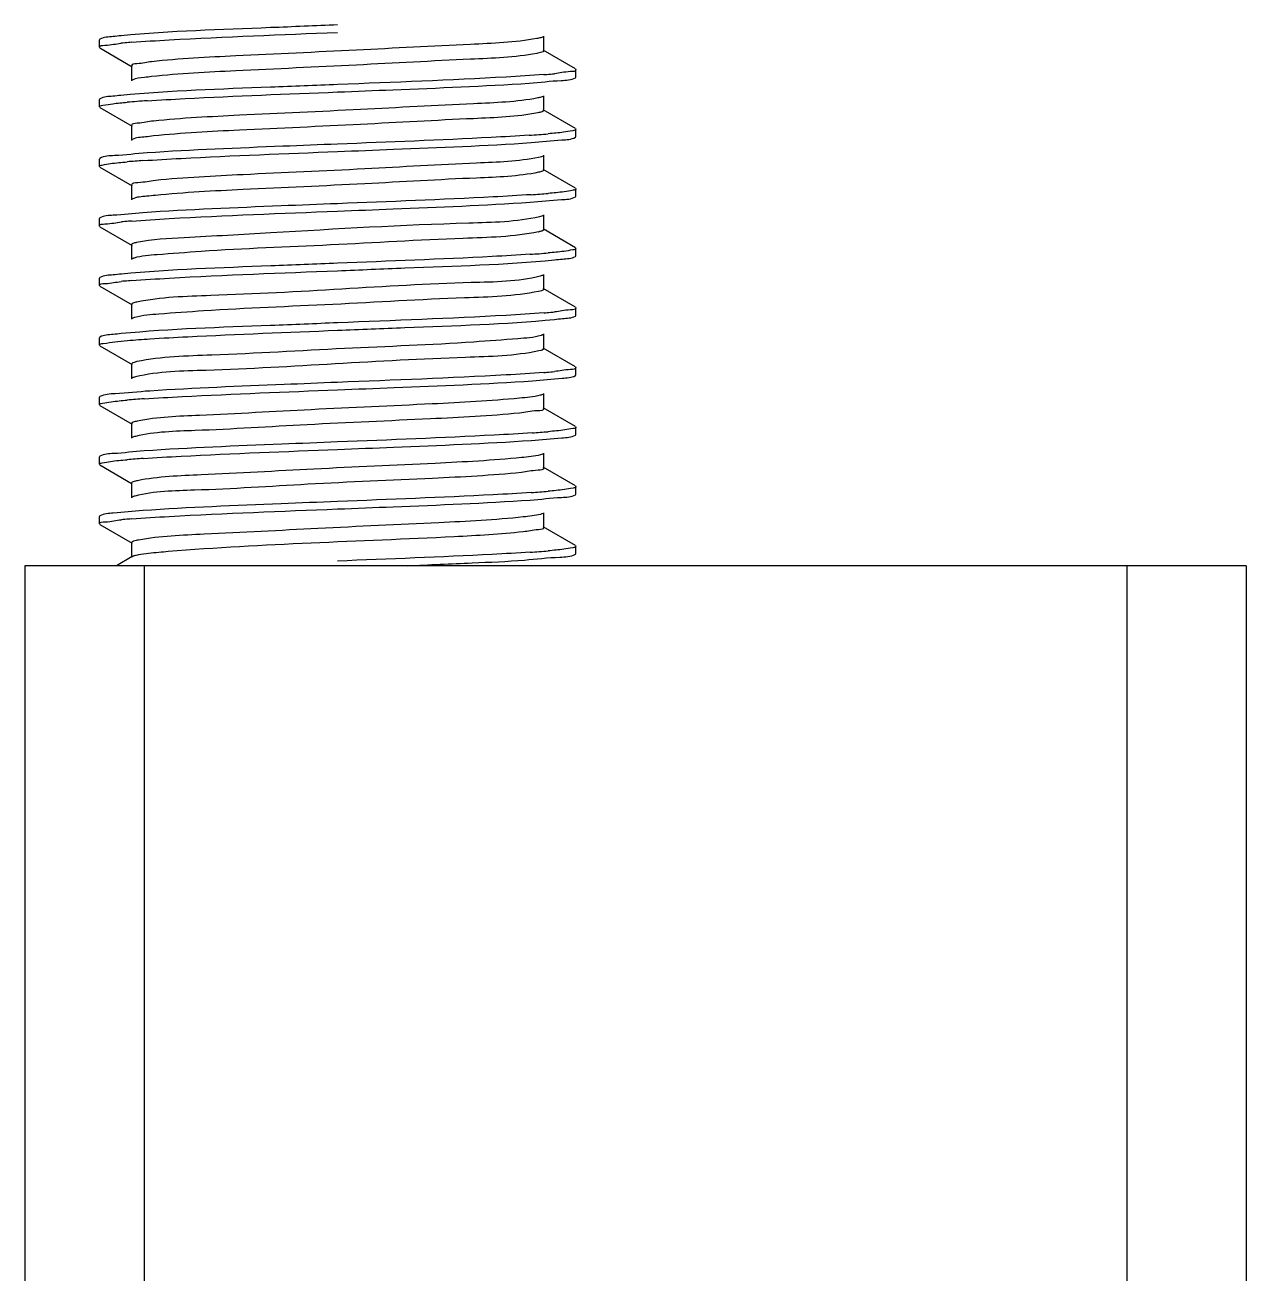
# Model space of a CAD drawing. Extents: x 1031190 to 1725648, y 733081 to 1571294.
# Drawn here: x 1147562.8 to 1148051, y 1253107 to 1253605.9 of the extents above; entities that cross this region are included whole.
import ezdxf

# ---------------------------------------------------------------- set-up
doc = ezdxf.new("R2010")
doc.units = 0
doc.header["$LTSCALE"] = 1000
doc.header["$MEASUREMENT"] = 0

msp = doc.modelspace()

# ---------------------------------------------------------------- linework, layer by layer
at = {"linetype": 'Continuous'}
for p, q in [((1147592.8, 1253600.18), (1147592.57, 1253599.92)), ((1147592.57, 1253596.94), (1147592.57, 1253599.92)), ((1147770.19, 1253595.45), (1147770.19, 1253601.41)), ((1147592.8, 1253596.68), (1147592.57, 1253596.94)), ((1147592.8, 1253596.68), (1147605.72, 1253589.2)), ((1147782.85, 1253588.27), (1147769.93, 1253595.76)), ((1147605.46, 1253589.5), (1147605.46, 1253583.55)), ((1147782.85, 1253588.27), (1147783.07, 1253588.01)), ((1147782.85, 1253584.77), (1147783.07, 1253585.04)), ((1147783.07, 1253585.04), (1147783.07, 1253588.01)), ((1147592.8, 1253576.37), (1147592.57, 1253576.11)), ((1147592.57, 1253573.13), (1147592.57, 1253576.11)), ((1147592.8, 1253572.87), (1147592.57, 1253573.13)), ((1147770.19, 1253571.64), (1147770.19, 1253577.59)), ((1147592.8, 1253572.87), (1147605.72, 1253565.39)), ((1147782.85, 1253564.46), (1147769.93, 1253571.94)), ((1147605.46, 1253565.69), (1147605.46, 1253559.73)), ((1147782.85, 1253564.46), (1147783.07, 1253564.2)), ((1147783.07, 1253561.22), (1147783.07, 1253564.2)), ((1147782.85, 1253560.96), (1147783.07, 1253561.22)), ((1147770.19, 1253547.83), (1147770.19, 1253553.78)), ((1147592.8, 1253552.55), (1147592.57, 1253552.29)), ((1147592.57, 1253549.32), (1147592.57, 1253552.29)), ((1147592.8, 1253549.06), (1147592.57, 1253549.32)), ((1147592.8, 1253549.06), (1147605.72, 1253541.57)), ((1147782.85, 1253540.65), (1147769.93, 1253548.13)), ((1147605.46, 1253541.88), (1147605.46, 1253535.92)), ((1147782.85, 1253540.65), (1147783.07, 1253540.39)), ((1147783.07, 1253537.41), (1147783.07, 1253540.39)), ((1147782.85, 1253537.15), (1147783.07, 1253537.41)), ((1147592.8, 1253528.74), (1147592.57, 1253528.48)), ((1147592.57, 1253525.5), (1147592.57, 1253528.48)), ((1147770.19, 1253524.02), (1147770.19, 1253529.97)), ((1147592.8, 1253525.24), (1147592.57, 1253525.5)), ((1147592.8, 1253525.24), (1147605.72, 1253517.76)), ((1147782.85, 1253516.83), (1147769.93, 1253524.32)), ((1147605.46, 1253518.06), (1147605.46, 1253512.11)), ((1147782.85, 1253516.83), (1147783.07, 1253516.57)), ((1147782.85, 1253513.34), (1147783.07, 1253513.6)), ((1147783.07, 1253513.6), (1147783.07, 1253516.57)), ((1147592.8, 1253504.93), (1147592.57, 1253504.67)), ((1147592.57, 1253501.69), (1147592.57, 1253504.67)), ((1147770.19, 1253500.2), (1147770.19, 1253506.16)), ((1147592.8, 1253501.43), (1147592.57, 1253501.69)), ((1147592.8, 1253501.43), (1147605.72, 1253493.95)), ((1147768.84, 1253499.52), (1147768.14, 1253499.36)), ((1147782.85, 1253493.02), (1147769.93, 1253500.5)), ((1147605.46, 1253494.25), (1147605.46, 1253488.3)), ((1147782.85, 1253493.02), (1147783.07, 1253492.76)), ((1147782.85, 1253489.52), (1147783.07, 1253489.78)), ((1147783.07, 1253489.78), (1147783.07, 1253492.76)), ((1147592.8, 1253481.12), (1147592.57, 1253480.85)), ((1147592.57, 1253477.88), (1147592.57, 1253480.85)), ((1147770.19, 1253476.39), (1147770.19, 1253482.34)), ((1147592.8, 1253477.62), (1147592.57, 1253477.88)), ((1147592.8, 1253477.62), (1147605.72, 1253470.14)), ((1147769.12, 1253475.78), (1147768.18, 1253475.55)), ((1147782.85, 1253469.21), (1147769.93, 1253476.69)), ((1147605.46, 1253470.44), (1147605.46, 1253464.48)), ((1147782.85, 1253469.21), (1147783.07, 1253468.95)), ((1147783.07, 1253465.97), (1147783.07, 1253468.95)), ((1147782.85, 1253465.71), (1147783.07, 1253465.97)), ((1147770.19, 1253452.58), (1147770.19, 1253458.53)), ((1147592.8, 1253457.3), (1147592.57, 1253457.04)), ((1147592.57, 1253454.07), (1147592.57, 1253457.04)), ((1147592.8, 1253453.8), (1147592.57, 1253454.07)), ((1147592.8, 1253453.8), (1147605.72, 1253446.32)), ((1147782.85, 1253445.4), (1147769.93, 1253452.88)), ((1147605.46, 1253446.62), (1147605.46, 1253440.67)), ((1147782.85, 1253445.4), (1147783.07, 1253445.14)), ((1147783.07, 1253442.16), (1147783.07, 1253445.14)), ((1147782.85, 1253441.9), (1147783.07, 1253442.16)), ((1147592.8, 1253433.49), (1147592.57, 1253433.23)), ((1147770.19, 1253428.76), (1147770.19, 1253434.72)), ((1147592.57, 1253430.25), (1147592.57, 1253433.23)), ((1147592.8, 1253429.99), (1147592.57, 1253430.25)), ((1147592.8, 1253429.99), (1147605.72, 1253422.51)), ((1147782.85, 1253421.58), (1147769.93, 1253429.07)), ((1147605.46, 1253422.81), (1147605.46, 1253416.86)), ((1147782.85, 1253421.58), (1147783.07, 1253421.32)), ((1147783.07, 1253418.35), (1147783.07, 1253421.32)), ((1147782.85, 1253418.09), (1147783.07, 1253418.35)), ((1147592.8, 1253409.68), (1147592.57, 1253409.42)), ((1147592.57, 1253406.44), (1147592.57, 1253409.42)), ((1147770.19, 1253404.95), (1147770.19, 1253410.9)), ((1147592.8, 1253406.18), (1147592.57, 1253406.44)), ((1147592.8, 1253406.18), (1147605.72, 1253398.7)), ((1147782.85, 1253397.77), (1147769.93, 1253405.25)), ((1147605.46, 1253399), (1147605.46, 1253393.05)), ((1147782.85, 1253397.77), (1147783.07, 1253397.51)), ((1147782.85, 1253394.27), (1147783.07, 1253394.53)), ((1147783.07, 1253394.53), (1147783.07, 1253397.51)), ((1147562.81, 1253389.71), (1147562.81, 1249424.57)), ((1148050.97, 1253389.71), (1147562.81, 1253389.71)), ((1147605.72, 1253393.35), (1147599.45, 1253389.71)), ((1147610.43, 1253389.71), (1147610.43, 1249424.57)), ((1148003.34, 1253389.71), (1148003.34, 1249424.57)), ((1148050.97, 1253389.71), (1148050.97, 1249424.57))]:
    msp.add_line(p, q, dxfattribs=at)
for centre, radius, start, end in [((1147624.05, 1253358.52), 241.14, 94.7336, 95.4371), ((1147631.08, 1253275.2), 324.75, 94.5445, 94.756), ((1147744.58, 1253909.59), 324.59, 274.545, 274.7572), ((1147751.67, 1253825.62), 240.31, 274.7341, 275.4473), ((1147639.62, 1253145.23), 431.24, 93.7188, 94.7811), ((1147736.73, 1253983.06), 422.18, 273.7595, 274.7958), ((1147637.15, 1253152.93), 399.64, 93.8973, 94.8073), ((1147737.81, 1253945.51), 408.4, 273.8441, 274.8019), ((1147624.39, 1253283.2), 245.03, 94.7308, 95.3895), ((1147631.15, 1253202.9), 325.61, 94.5418, 94.7504), ((1147764.35, 1253541.46), 18.68, 281.5137, 282.9167), ((1147737.2, 1253929.38), 416.1, 273.7999, 274.7958), ((1147624.13, 1253262.36), 242.05, 94.7331, 95.4256), ((1147631.09, 1253179.81), 324.89, 94.5442, 94.7549), ((1147744.61, 1253814.08), 324.32, 274.5454, 274.7592), ((1147751.82, 1253728.67), 238.61, 274.7348, 275.469), ((1147744.58, 1253790.53), 324.59, 274.545, 274.7572), ((1147751.67, 1253706.54), 240.3, 274.7341, 275.4474), ((1147637.82, 1253049.2), 408.14, 93.8457, 94.802), ((1147738.48, 1253841.77), 399.88, 273.8957, 274.8072), ((1147637.17, 1253033.59), 399.92, 93.8956, 94.8071), ((1147737.83, 1253826.18), 408.14, 273.8456, 274.8021), ((1147624.4, 1253164.04), 245.13, 94.7307, 95.3884), ((1147631.15, 1253083.82), 325.63, 94.5417, 94.7503), ((1147737.22, 1253810.07), 415.86, 273.8012, 274.796)]:
    msp.add_arc(centre, radius, start, end, dxfattribs=at)
for points, knots in [([(1147687.82, 1253605.87), (1147678.89, 1253605.52), (1147650.03, 1253604.28), (1147621.11, 1253603.44), (1147601.24, 1253601.55)], [0, 0, 0, 0, 0.309388, 1, 1, 1, 1]), ([(1147592.57, 1253596.94), (1147592.57, 1253597.72), (1147597.03, 1253597.7), (1147599.05, 1253598.36), (1147601.2, 1253598.57)], [0, 0, 0, 0, 0.263852, 1, 1, 1, 1]), ([(1147601.24, 1253601.55), (1147600.17, 1253601.45), (1147597.38, 1253601.05), (1147594.33, 1253601.07), (1147592.8, 1253600.18)], [0, 0, 0, 0, 0.378905, 1, 1, 1, 1]), ([(1147605.35, 1253598.93), (1147610.39, 1253599.33), (1147637.86, 1253601), (1147665.37, 1253602), (1147687.82, 1253602.9)], [0, 0, 0, 0, 0.183712, 1, 1, 1, 1]), ([(1147767.38, 1253600.42), (1147758.66, 1253598.86), (1147734.51, 1253597.91), (1147694.45, 1253595.67), (1147651.94, 1253593.77), (1147624.63, 1253592.38), (1147613.46, 1253591.18)], [0, 0, 0, 0, 0.172398, 0.468214, 0.781513, 1, 1, 1, 1]), ([(1147769.92, 1253601.11), (1147769.64, 1253600.94), (1147768.78, 1253600.69), (1147767.92, 1253600.51), (1147767.38, 1253600.42)], [0, 0, 0, 0, 0.3774, 1, 1, 1, 1]), ([(1147767.38, 1253594.46), (1147758.66, 1253592.91), (1147734.51, 1253591.96), (1147694.45, 1253589.71), (1147651.94, 1253587.81), (1147624.63, 1253586.43), (1147613.46, 1253585.23)], [0, 0, 0, 0, 0.172398, 0.468214, 0.781513, 1, 1, 1, 1]), ([(1147770.18, 1253595.45), (1147770.18, 1253595.17), (1147768.88, 1253594.77), (1147768.09, 1253594.59), (1147767.38, 1253594.46)], [0, 0, 0, 0, 0.285727, 1, 1, 1, 1]), ([(1147613.46, 1253591.18), (1147611.46, 1253590.97), (1147609.56, 1253590.38), (1147605.46, 1253590.23), (1147605.46, 1253589.5)], [0, 0, 0, 0, 0.73331, 1, 1, 1, 1]), ([(1147613.46, 1253585.23), (1147612.49, 1253585.13), (1147609.92, 1253584.75), (1147607.14, 1253584.67), (1147605.72, 1253583.85)], [0, 0, 0, 0, 0.372879, 1, 1, 1, 1]), ([(1147770.31, 1253586.03), (1147765.26, 1253585.63), (1147737.79, 1253583.96), (1147710.28, 1253582.95), (1147687.82, 1253582.06)], [0, 0, 0, 0, 0.183696, 1, 1, 1, 1]), ([(1147764.41, 1253582.62), (1147768.68, 1253582.91), (1147774.66, 1253583.74), (1147781.19, 1253583.82), (1147782.85, 1253584.77)], [0, 0, 0, 0, 0.691032, 1, 1, 1, 1]), ([(1147783.07, 1253588.01), (1147783.07, 1253587.24), (1147778.64, 1253587.26), (1147776.63, 1253586.6), (1147774.48, 1253586.39)], [0, 0, 0, 0, 0.263842, 1, 1, 1, 1]), ([(1147687.82, 1253582.06), (1147678.88, 1253581.7), (1147650, 1253580.47), (1147621.07, 1253579.63), (1147601.2, 1253577.73)], [0, 0, 0, 0, 0.309518, 1, 1, 1, 1]), ([(1147611.65, 1253575.57), (1147616.7, 1253575.9), (1147642.08, 1253577.31), (1147667.49, 1253578.27), (1147687.82, 1253579.08)], [0, 0, 0, 0, 0.199269, 1, 1, 1, 1]), ([(1147687.82, 1253579.08), (1147695.17, 1253579.37), (1147720.7, 1253580.41), (1147746.24, 1253581.41), (1147764.41, 1253582.62)], [0, 0, 0, 0, 0.287582, 1, 1, 1, 1]), ([(1147592.57, 1253573.13), (1147592.57, 1253573.62), (1147595.25, 1253573.87), (1147596.55, 1253574.24), (1147597.89, 1253574.4)], [0, 0, 0, 0, 0.269511, 1, 1, 1, 1]), ([(1147601.2, 1253577.73), (1147600.13, 1253577.63), (1147597.36, 1253577.24), (1147594.32, 1253577.25), (1147592.8, 1253576.37)], [0, 0, 0, 0, 0.378807, 1, 1, 1, 1]), ([(1147767.79, 1253576.68), (1147759.37, 1253575.06), (1147735.6, 1253574.21), (1147695.91, 1253571.9), (1147653.22, 1253570.03), (1147625.6, 1253568.62), (1147614.18, 1253567.45)], [0, 0, 0, 0, 0.167291, 0.461164, 0.776399, 1, 1, 1, 1]), ([(1147769.92, 1253577.29), (1147769.68, 1253577.15), (1147768.96, 1253576.92), (1147768.24, 1253576.76), (1147767.79, 1253576.68)], [0, 0, 0, 0, 0.384879, 1, 1, 1, 1]), ([(1147767.79, 1253570.73), (1147759.37, 1253569.1), (1147735.6, 1253568.25), (1147695.91, 1253565.94), (1147653.22, 1253564.08), (1147625.6, 1253562.67), (1147614.18, 1253561.49)], [0, 0, 0, 0, 0.167291, 0.461164, 0.776399, 1, 1, 1, 1]), ([(1147770.18, 1253571.64), (1147770.18, 1253571.39), (1147769.09, 1253571), (1147768.4, 1253570.84), (1147767.79, 1253570.73)], [0, 0, 0, 0, 0.290239, 1, 1, 1, 1]), ([(1147614.18, 1253567.45), (1147612.01, 1253567.22), (1147609.95, 1253566.57), (1147605.46, 1253566.48), (1147605.46, 1253565.69)], [0, 0, 0, 0, 0.734244, 1, 1, 1, 1]), ([(1147783.07, 1253564.2), (1147783.07, 1253563.74), (1147780.62, 1253563.47), (1147779.39, 1253563.13), (1147778.16, 1253562.98)], [0, 0, 0, 0, 0.270664, 1, 1, 1, 1]), ([(1147614.18, 1253561.49), (1147613.12, 1253561.39), (1147610.32, 1253560.98), (1147607.27, 1253560.94), (1147605.72, 1253560.04)], [0, 0, 0, 0, 0.374868, 1, 1, 1, 1]), ([(1147687.82, 1253558.25), (1147680.54, 1253557.96), (1147655.14, 1253556.93), (1147629.73, 1253555.93), (1147611.65, 1253554.73)], [0, 0, 0, 0, 0.286943, 1, 1, 1, 1]), ([(1147764.41, 1253561.79), (1147759.35, 1253561.45), (1147733.83, 1253560.03), (1147708.29, 1253559.06), (1147687.82, 1253558.25)], [0, 0, 0, 0, 0.198417, 1, 1, 1, 1]), ([(1147687.82, 1253555.27), (1147695.27, 1253555.57), (1147721.07, 1253556.61), (1147746.87, 1253557.61), (1147765.19, 1253558.86)], [0, 0, 0, 0, 0.288852, 1, 1, 1, 1]), ([(1147765.19, 1253558.86), (1147769.28, 1253559.14), (1147775.01, 1253559.94), (1147781.26, 1253560.04), (1147782.85, 1253560.96)], [0, 0, 0, 0, 0.690302, 1, 1, 1, 1]), ([(1147611.65, 1253554.73), (1147607.28, 1253554.44), (1147601.17, 1253553.59), (1147594.49, 1253553.53), (1147592.8, 1253552.55)], [0, 0, 0, 0, 0.691422, 1, 1, 1, 1]), ([(1147609.98, 1253551.64), (1147615.05, 1253551.99), (1147640.99, 1253553.46), (1147666.95, 1253554.44), (1147687.82, 1253555.27)], [0, 0, 0, 0, 0.195623, 1, 1, 1, 1]), ([(1147769.92, 1253553.48), (1147769.71, 1253553.36), (1147769.13, 1253553.16), (1147768.54, 1253553.02), (1147768.17, 1253552.94)], [0, 0, 0, 0, 0.393314, 1, 1, 1, 1]), ([(1147592.57, 1253549.32), (1147592.57, 1253549.73), (1147594.75, 1253550.03), (1147595.87, 1253550.33), (1147596.97, 1253550.47)], [0, 0, 0, 0, 0.27234, 1, 1, 1, 1]), ([(1147768.17, 1253552.94), (1147760.05, 1253551.24), (1147736.68, 1253550.51), (1147697.36, 1253548.12), (1147654.5, 1253546.29), (1147626.59, 1253544.86), (1147614.94, 1253543.71)], [0, 0, 0, 0, 0.162162, 0.454084, 0.771262, 1, 1, 1, 1]), ([(1147614.94, 1253543.71), (1147612.58, 1253543.48), (1147610.36, 1253542.75), (1147605.46, 1253542.73), (1147605.46, 1253541.88)], [0, 0, 0, 0, 0.734831, 1, 1, 1, 1]), ([(1147768.17, 1253546.99), (1147760.05, 1253545.29), (1147736.68, 1253544.56), (1147697.36, 1253542.17), (1147654.5, 1253540.34), (1147626.59, 1253538.91), (1147614.94, 1253537.76)], [0, 0, 0, 0, 0.162162, 0.454084, 0.771262, 1, 1, 1, 1]), ([(1147770.18, 1253547.83), (1147770.18, 1253547.61), (1147769.29, 1253547.24), (1147768.68, 1253547.1), (1147768.17, 1253546.99)], [0, 0, 0, 0, 0.295741, 1, 1, 1, 1]), ([(1147783.07, 1253540.39), (1147783.08, 1253539.95), (1147780.77, 1253539.67), (1147779.6, 1253539.35), (1147778.43, 1253539.2)], [0, 0, 0, 0, 0.271439, 1, 1, 1, 1]), ([(1147614.94, 1253537.76), (1147613.77, 1253537.64), (1147610.73, 1253537.21), (1147607.4, 1253537.2), (1147605.72, 1253536.22)], [0, 0, 0, 0, 0.376612, 1, 1, 1, 1]), ([(1147687.82, 1253534.43), (1147680.31, 1253534.13), (1147654.35, 1253533.08), (1147628.39, 1253532.08), (1147609.98, 1253530.81)], [0, 0, 0, 0, 0.289631, 1, 1, 1, 1]), ([(1147765.19, 1253538.03), (1147760.12, 1253537.68), (1147734.35, 1253536.23), (1147708.55, 1253535.26), (1147687.82, 1253534.43)], [0, 0, 0, 0, 0.19668, 1, 1, 1, 1]), ([(1147687.82, 1253531.46), (1147695.22, 1253531.75), (1147720.88, 1253532.79), (1147746.54, 1253533.79), (1147764.78, 1253535.02)], [0, 0, 0, 0, 0.288191, 1, 1, 1, 1]), ([(1147764.78, 1253535.02), (1147768.96, 1253535.3), (1147774.83, 1253536.12), (1147781.22, 1253536.21), (1147782.85, 1253537.15)], [0, 0, 0, 0, 0.69071, 1, 1, 1, 1]), ([(1147609.98, 1253530.81), (1147606.01, 1253530.53), (1147600.43, 1253529.76), (1147594.35, 1253529.64), (1147592.8, 1253528.74)], [0, 0, 0, 0, 0.689821, 1, 1, 1, 1]), ([(1147605.36, 1253527.49), (1147610.4, 1253527.89), (1147637.87, 1253529.56), (1147665.38, 1253530.56), (1147687.82, 1253531.46)], [0, 0, 0, 0, 0.18376, 1, 1, 1, 1]), ([(1147768.52, 1253529.21), (1147759.29, 1253527.08), (1147723.12, 1253526.42), (1147675.92, 1253523.62), (1147631.71, 1253521.05), (1147613.7, 1253520.21), (1147607.46, 1253518.9)], [0, 0, 0, 0, 0.176039, 0.666697, 0.881547, 1, 1, 1, 1]), ([(1147769.92, 1253529.67), (1147769.75, 1253529.57), (1147769.29, 1253529.39), (1147768.81, 1253529.27), (1147768.52, 1253529.21)], [0, 0, 0, 0, 0.40288, 1, 1, 1, 1]), ([(1147592.57, 1253525.5), (1147592.57, 1253526.29), (1147597.12, 1253526.26), (1147599.18, 1253526.94), (1147601.37, 1253527.15)], [0, 0, 0, 0, 0.263692, 1, 1, 1, 1]), ([(1147770.18, 1253524.02), (1147770.18, 1253523.83), (1147769.47, 1253523.47), (1147768.94, 1253523.35), (1147768.52, 1253523.25)], [0, 0, 0, 0, 0.302509, 1, 1, 1, 1]), ([(1147607.46, 1253518.9), (1147606.95, 1253518.79), (1147606.35, 1253518.66), (1147605.46, 1253518.28), (1147605.46, 1253518.06)], [0, 0, 0, 0, 0.704901, 1, 1, 1, 1]), ([(1147768.08, 1253523.16), (1147758.2, 1253521.14), (1147730.25, 1253520.52), (1147685.43, 1253517.71), (1147644.51, 1253516.3), (1147618.46, 1253514.19), (1147609.42, 1253513.57), (1147606.47, 1253512.7)], [0, 0, 0, 0, 0.186624, 0.514349, 0.833932, 0.943063, 1, 1, 1, 1]), ([(1147764.78, 1253514.19), (1147759.72, 1253513.84), (1147734.08, 1253512.41), (1147708.41, 1253511.44), (1147687.82, 1253510.62)], [0, 0, 0, 0, 0.197576, 1, 1, 1, 1]), ([(1147774.56, 1253511.98), (1147775.62, 1253512.08), (1147778.35, 1253512.47), (1147781.34, 1253512.46), (1147782.85, 1253513.34)], [0, 0, 0, 0, 0.378508, 1, 1, 1, 1]), ([(1147783.07, 1253516.57), (1147783.08, 1253516.12), (1147780.65, 1253515.85), (1147779.43, 1253515.51), (1147778.21, 1253515.36)], [0, 0, 0, 0, 0.270675, 1, 1, 1, 1]), ([(1147687.82, 1253510.62), (1147678.92, 1253510.27), (1147650.09, 1253509.04), (1147621.22, 1253508.19), (1147601.37, 1253506.31)], [0, 0, 0, 0, 0.30899, 1, 1, 1, 1]), ([(1147606.47, 1253512.7), (1147606.32, 1253512.66), (1147606.07, 1253512.58), (1147605.82, 1253512.47), (1147605.72, 1253512.41)], [0, 0, 0, 0, 0.570679, 1, 1, 1, 1]), ([(1147687.82, 1253507.64), (1147696.79, 1253508), (1147725.7, 1253509.24), (1147754.67, 1253510.07), (1147774.56, 1253511.98)], [0, 0, 0, 0, 0.309889, 1, 1, 1, 1]), ([(1147592.57, 1253501.69), (1147592.57, 1253502.47), (1147597.05, 1253502.45), (1147599.08, 1253503.11), (1147601.24, 1253503.32)], [0, 0, 0, 0, 0.263792, 1, 1, 1, 1]), ([(1147601.37, 1253506.31), (1147600.28, 1253506.21), (1147597.45, 1253505.81), (1147594.35, 1253505.83), (1147592.8, 1253504.93)], [0, 0, 0, 0, 0.379214, 1, 1, 1, 1]), ([(1147605.35, 1253503.68), (1147610.39, 1253504.08), (1147637.86, 1253505.75), (1147665.37, 1253506.75), (1147687.82, 1253507.64)], [0, 0, 0, 0, 0.183719, 1, 1, 1, 1]), ([(1147768.84, 1253505.47), (1147759.87, 1253503.18), (1147733.06, 1253503.01), (1147689.3, 1253500.18), (1147644.77, 1253497.76), (1147617.19, 1253497.11), (1147607.49, 1253495.09)], [0, 0, 0, 0, 0.171627, 0.491604, 0.816321, 1, 1, 1, 1]), ([(1147769.92, 1253505.85), (1147769.79, 1253505.77), (1147769.43, 1253505.63), (1147769.06, 1253505.52), (1147768.84, 1253505.47)], [0, 0, 0, 0, 0.413783, 1, 1, 1, 1]), ([(1147768.14, 1253499.36), (1147758.42, 1253497.34), (1147730.76, 1253496.74), (1147686.25, 1253493.94), (1147645.42, 1253492.48), (1147619.11, 1253490.47), (1147609.86, 1253489.78), (1147606.75, 1253488.97)], [0, 0, 0, 0, 0.184168, 0.509408, 0.829314, 0.94023, 1, 1, 1, 1]), ([(1147770.18, 1253500.2), (1147770.18, 1253500.04), (1147769.62, 1253499.71), (1147769.18, 1253499.6), (1147768.84, 1253499.52)], [0, 0, 0, 0, 0.310906, 1, 1, 1, 1]), ([(1147607.49, 1253495.09), (1147606.98, 1253494.99), (1147606.37, 1253494.85), (1147605.46, 1253494.47), (1147605.46, 1253494.25)], [0, 0, 0, 0, 0.705268, 1, 1, 1, 1]), ([(1147606.75, 1253488.97), (1147606.54, 1253488.91), (1147606.19, 1253488.81), (1147605.85, 1253488.67), (1147605.72, 1253488.6)], [0, 0, 0, 0, 0.583561, 1, 1, 1, 1]), ([(1147770.31, 1253490.78), (1147765.27, 1253490.38), (1147737.79, 1253488.71), (1147710.28, 1253487.7), (1147687.82, 1253486.81)], [0, 0, 0, 0, 0.183681, 1, 1, 1, 1]), ([(1147774.48, 1253488.16), (1147775.55, 1253488.26), (1147778.31, 1253488.66), (1147781.33, 1253488.64), (1147782.85, 1253489.52)], [0, 0, 0, 0, 0.378702, 1, 1, 1, 1]), ([(1147783.07, 1253492.76), (1147783.07, 1253491.99), (1147778.68, 1253492), (1147776.69, 1253491.35), (1147774.56, 1253491.15)], [0, 0, 0, 0, 0.263922, 1, 1, 1, 1]), ([(1147687.82, 1253486.81), (1147678.89, 1253486.45), (1147650.03, 1253485.22), (1147621.11, 1253484.38), (1147601.25, 1253482.48)], [0, 0, 0, 0, 0.309377, 1, 1, 1, 1]), ([(1147612.74, 1253480.39), (1147617.78, 1253480.72), (1147642.8, 1253482.08), (1147667.83, 1253483.04), (1147687.82, 1253483.83)], [0, 0, 0, 0, 0.201476, 1, 1, 1, 1]), ([(1147687.82, 1253483.83), (1147696.77, 1253484.19), (1147725.66, 1253485.42), (1147754.61, 1253486.26), (1147774.48, 1253488.16)], [0, 0, 0, 0, 0.309644, 1, 1, 1, 1]), ([(1147592.57, 1253477.88), (1147592.57, 1253478.44), (1147595.7, 1253478.63), (1147597.18, 1253479.07), (1147598.73, 1253479.25)], [0, 0, 0, 0, 0.267181, 1, 1, 1, 1]), ([(1147601.25, 1253482.48), (1147600.17, 1253482.38), (1147597.38, 1253481.99), (1147594.33, 1253482.01), (1147592.8, 1253481.12)], [0, 0, 0, 0, 0.378914, 1, 1, 1, 1]), ([(1147769.12, 1253481.73), (1147766.13, 1253480.88), (1147757.05, 1253480.24), (1147730.94, 1253478.16), (1147690.03, 1253476.73), (1147645.28, 1253473.92), (1147617.39, 1253473.31), (1147607.56, 1253471.29)], [0, 0, 0, 0, 0.05757, 0.167104, 0.486771, 0.813942, 1, 1, 1, 1]), ([(1147769.92, 1253482.04), (1147769.82, 1253481.98), (1147769.55, 1253481.87), (1147769.28, 1253481.78), (1147769.12, 1253481.73)], [0, 0, 0, 0, 0.426274, 1, 1, 1, 1]), ([(1147768.18, 1253475.55), (1147758.59, 1253473.54), (1147731.24, 1253472.91), (1147686.97, 1253470.45), (1147643.13, 1253467.76), (1147616.23, 1253467.39), (1147607.05, 1253465.23)], [0, 0, 0, 0, 0.182036, 0.504841, 0.824917, 1, 1, 1, 1]), ([(1147770.18, 1253476.39), (1147770.18, 1253476.26), (1147769.76, 1253475.96), (1147769.39, 1253475.86), (1147769.12, 1253475.78)], [0, 0, 0, 0, 0.3214, 1, 1, 1, 1]), ([(1147607.56, 1253471.29), (1147607.03, 1253471.18), (1147606.4, 1253471.04), (1147605.47, 1253470.66), (1147605.47, 1253470.44)], [0, 0, 0, 0, 0.706045, 1, 1, 1, 1]), ([(1147783.07, 1253468.95), (1147783.07, 1253468.18), (1147778.64, 1253468.19), (1147776.63, 1253467.53), (1147774.48, 1253467.33)], [0, 0, 0, 0, 0.263843, 1, 1, 1, 1]), ([(1147607.05, 1253465.23), (1147606.78, 1253465.17), (1147606.33, 1253465.05), (1147605.89, 1253464.88), (1147605.73, 1253464.78)], [0, 0, 0, 0, 0.594844, 1, 1, 1, 1]), ([(1147770.31, 1253466.96), (1147765.26, 1253466.56), (1147737.79, 1253464.89), (1147710.28, 1253463.89), (1147687.82, 1253463)], [0, 0, 0, 0, 0.183696, 1, 1, 1, 1]), ([(1147687.82, 1253460.02), (1147695.34, 1253460.32), (1147721.29, 1253461.37), (1147747.24, 1253462.37), (1147765.65, 1253463.64)], [0, 0, 0, 0, 0.289612, 1, 1, 1, 1]), ([(1147765.65, 1253463.64), (1147769.63, 1253463.92), (1147775.21, 1253464.69), (1147781.29, 1253464.82), (1147782.85, 1253465.71)], [0, 0, 0, 0, 0.68982, 1, 1, 1, 1]), ([(1147612.74, 1253459.55), (1147608.11, 1253459.25), (1147601.66, 1253458.35), (1147594.58, 1253458.33), (1147592.8, 1253457.3)], [0, 0, 0, 0, 0.692393, 1, 1, 1, 1]), ([(1147610.44, 1253456.42), (1147615.51, 1253456.77), (1147641.29, 1253458.22), (1147667.1, 1253459.19), (1147687.82, 1253460.02)], [0, 0, 0, 0, 0.196648, 1, 1, 1, 1]), ([(1147687.82, 1253463), (1147680.68, 1253462.71), (1147655.65, 1253461.7), (1147630.61, 1253460.71), (1147612.74, 1253459.55)], [0, 0, 0, 0, 0.285303, 1, 1, 1, 1]), ([(1147592.57, 1253454.07), (1147592.57, 1253454.5), (1147594.88, 1253454.79), (1147596.04, 1253455.1), (1147597.21, 1253455.25)], [0, 0, 0, 0, 0.271461, 1, 1, 1, 1]), ([(1147760.53, 1253456.68), (1147748.91, 1253455.54), (1147721.12, 1253454.11), (1147678.44, 1253452.28), (1147639.19, 1253449.94), (1147615.83, 1253449.15), (1147607.64, 1253447.5)], [0, 0, 0, 0, 0.228646, 0.544797, 0.836336, 1, 1, 1, 1]), ([(1147769.92, 1253458.23), (1147769.59, 1253458.03), (1147766.47, 1253457.21), (1147763.31, 1253456.95), (1147760.53, 1253456.68)], [0, 0, 0, 0, 0.122061, 1, 1, 1, 1]), ([(1147760.53, 1253450.72), (1147748.68, 1253449.56), (1147720.37, 1253448.11), (1147677.08, 1253446.34), (1147637.92, 1253443.75), (1147614.76, 1253443.28), (1147606.98, 1253441.4)], [0, 0, 0, 0, 0.232215, 0.552573, 0.843952, 1, 1, 1, 1]), ([(1147770.18, 1253452.58), (1147770.19, 1253451.7), (1147765.2, 1253451.7), (1147762.94, 1253450.96), (1147760.53, 1253450.72)], [0, 0, 0, 0, 0.265035, 1, 1, 1, 1]), ([(1147607.64, 1253447.5), (1147607.09, 1253447.39), (1147606.44, 1253447.24), (1147605.47, 1253446.86), (1147605.46, 1253446.62)], [0, 0, 0, 0, 0.707033, 1, 1, 1, 1]), ([(1147783.07, 1253445.14), (1147783.07, 1253444.72), (1147780.89, 1253444.42), (1147779.77, 1253444.12), (1147778.67, 1253443.98)], [0, 0, 0, 0, 0.272315, 1, 1, 1, 1]), ([(1147606.98, 1253441.4), (1147606.72, 1253441.34), (1147606.3, 1253441.22), (1147605.88, 1253441.06), (1147605.72, 1253440.97)], [0, 0, 0, 0, 0.592052, 1, 1, 1, 1]), ([(1147687.82, 1253439.18), (1147680.37, 1253438.89), (1147654.57, 1253437.84), (1147628.76, 1253436.84), (1147610.44, 1253435.59)], [0, 0, 0, 0, 0.288872, 1, 1, 1, 1]), ([(1147765.65, 1253442.81), (1147760.58, 1253442.46), (1147734.65, 1253440.99), (1147708.7, 1253440.01), (1147687.82, 1253439.18)], [0, 0, 0, 0, 0.195653, 1, 1, 1, 1]), ([(1147687.82, 1253436.21), (1147695.28, 1253436.5), (1147721.08, 1253437.55), (1147746.88, 1253438.55), (1147765.2, 1253439.8)], [0, 0, 0, 0, 0.288875, 1, 1, 1, 1]), ([(1147765.2, 1253439.8), (1147769.29, 1253440.08), (1147775.01, 1253440.87), (1147781.26, 1253440.98), (1147782.85, 1253441.9)], [0, 0, 0, 0, 0.690288, 1, 1, 1, 1]), ([(1147610.44, 1253435.59), (1147606.36, 1253435.31), (1147600.63, 1253434.51), (1147594.39, 1253434.41), (1147592.8, 1253433.49)], [0, 0, 0, 0, 0.690302, 1, 1, 1, 1]), ([(1147610, 1253432.58), (1147615.07, 1253432.93), (1147641, 1253434.4), (1147666.95, 1253435.38), (1147687.82, 1253436.21)], [0, 0, 0, 0, 0.195657, 1, 1, 1, 1]), ([(1147769.92, 1253434.42), (1147769.61, 1253434.23), (1147766.75, 1253433.45), (1147763.85, 1253433.2), (1147761.3, 1253432.94)], [0, 0, 0, 0, 0.124156, 1, 1, 1, 1]), ([(1147592.57, 1253430.25), (1147592.57, 1253430.67), (1147594.76, 1253430.97), (1147595.87, 1253431.26), (1147596.98, 1253431.41)], [0, 0, 0, 0, 0.272311, 1, 1, 1, 1]), ([(1147761.3, 1253432.94), (1147749.83, 1253431.77), (1147722.15, 1253430.36), (1147679.41, 1253428.5), (1147639.8, 1253426.17), (1147616.13, 1253425.35), (1147607.77, 1253423.71)], [0, 0, 0, 0, 0.224737, 0.540402, 0.833844, 1, 1, 1, 1]), ([(1147770.18, 1253428.76), (1147770.19, 1253427.96), (1147765.61, 1253427.88), (1147763.52, 1253427.21), (1147761.3, 1253426.99)], [0, 0, 0, 0, 0.265691, 1, 1, 1, 1]), ([(1147607.77, 1253423.71), (1147607.18, 1253423.6), (1147606.51, 1253423.44), (1147605.47, 1253423.06), (1147605.46, 1253422.81)], [0, 0, 0, 0, 0.708636, 1, 1, 1, 1]), ([(1147761.3, 1253426.99), (1147749.48, 1253425.78), (1147721, 1253424.33), (1147677.34, 1253422.57), (1147637.86, 1253419.84), (1147614.48, 1253419.54), (1147606.77, 1253417.53)], [0, 0, 0, 0, 0.230178, 0.552364, 0.845602, 1, 1, 1, 1]), ([(1147765.2, 1253418.96), (1147760.14, 1253418.62), (1147734.36, 1253417.17), (1147708.55, 1253416.19), (1147687.82, 1253415.37)], [0, 0, 0, 0, 0.196649, 1, 1, 1, 1]), ([(1147783.07, 1253421.32), (1147783.08, 1253420.89), (1147780.77, 1253420.6), (1147779.6, 1253420.29), (1147778.44, 1253420.14)], [0, 0, 0, 0, 0.271465, 1, 1, 1, 1]), ([(1147606.77, 1253417.53), (1147606.56, 1253417.48), (1147606.2, 1253417.38), (1147605.86, 1253417.24), (1147605.73, 1253417.16)], [0, 0, 0, 0, 0.58403, 1, 1, 1, 1]), ([(1147687.82, 1253415.37), (1147680.31, 1253415.07), (1147654.36, 1253414.02), (1147628.4, 1253413.02), (1147610, 1253411.75)], [0, 0, 0, 0, 0.289606, 1, 1, 1, 1]), ([(1147687.82, 1253412.39), (1147695.22, 1253412.69), (1147720.88, 1253413.73), (1147746.55, 1253414.73), (1147764.79, 1253415.96)], [0, 0, 0, 0, 0.288211, 1, 1, 1, 1]), ([(1147764.79, 1253415.96), (1147768.97, 1253416.24), (1147774.83, 1253417.06), (1147781.22, 1253417.15), (1147782.85, 1253418.09)], [0, 0, 0, 0, 0.690698, 1, 1, 1, 1]), ([(1147610, 1253411.75), (1147606.02, 1253411.47), (1147600.44, 1253410.69), (1147594.35, 1253410.57), (1147592.8, 1253409.68)], [0, 0, 0, 0, 0.689837, 1, 1, 1, 1]), ([(1147605.36, 1253408.43), (1147610.4, 1253408.83), (1147637.88, 1253410.5), (1147665.38, 1253411.5), (1147687.82, 1253412.39)], [0, 0, 0, 0, 0.183761, 1, 1, 1, 1]), ([(1147762.03, 1253409.2), (1147750.81, 1253408.01), (1147723.42, 1253406.62), (1147680.87, 1253404.73), (1147640.89, 1253402.47), (1147616.83, 1253401.54), (1147608.17, 1253399.97)], [0, 0, 0, 0, 0.219618, 0.533346, 0.828732, 1, 1, 1, 1]), ([(1147769.93, 1253410.6), (1147769.63, 1253410.43), (1147767.02, 1253409.69), (1147764.36, 1253409.45), (1147762.03, 1253409.2)], [0, 0, 0, 0, 0.126422, 1, 1, 1, 1]), ([(1147592.57, 1253406.44), (1147592.57, 1253407.23), (1147597.13, 1253407.19), (1147599.18, 1253407.87), (1147601.38, 1253408.08)], [0, 0, 0, 0, 0.263689, 1, 1, 1, 1]), ([(1147770.18, 1253404.95), (1147770.19, 1253404.21), (1147766.01, 1253404.07), (1147764.07, 1253403.47), (1147762.03, 1253403.25)], [0, 0, 0, 0, 0.266491, 1, 1, 1, 1]), ([(1147608.17, 1253399.97), (1147607.49, 1253399.85), (1147606.72, 1253399.67), (1147605.47, 1253399.28), (1147605.46, 1253399)], [0, 0, 0, 0, 0.713347, 1, 1, 1, 1]), ([(1147762.03, 1253403.25), (1147752.83, 1253402.27), (1147705.49, 1253399.56), (1147658.1, 1253398.41), (1147620.09, 1253395.34)], [0, 0, 0, 0, 0.195307, 1, 1, 1, 1]), ([(1147606.61, 1253393.68), (1147606.43, 1253393.63), (1147606.13, 1253393.54), (1147605.84, 1253393.41), (1147605.73, 1253393.35)], [0, 0, 0, 0, 0.576749, 1, 1, 1, 1]), ([(1147608.17, 1253394.02), (1147607.88, 1253393.97), (1147607.36, 1253393.87), (1147606.84, 1253393.74), (1147606.61, 1253393.68)], [0, 0, 0, 0, 0.550321, 1, 1, 1, 1]), ([(1147620.09, 1253395.34), (1147618.82, 1253395.24), (1147614.84, 1253394.89), (1147610.85, 1253394.5), (1147608.17, 1253394.02)], [0, 0, 0, 0, 0.319148, 1, 1, 1, 1]), ([(1147764.79, 1253395.12), (1147759.73, 1253394.78), (1147734.09, 1253393.34), (1147708.42, 1253392.38), (1147687.82, 1253391.56)], [0, 0, 0, 0, 0.197548, 1, 1, 1, 1]), ([(1147715.9, 1253389.71), (1147724.46, 1253390.07), (1147739.94, 1253390.83), (1147760.37, 1253391.58), (1147773.81, 1253393.2), (1147781.03, 1253393.22), (1147782.85, 1253394.27)], [0, 0, 0, 0, 0.383058, 0.694328, 0.906069, 1, 1, 1, 1]), ([(1147783.07, 1253397.51), (1147783.08, 1253397.05), (1147780.65, 1253396.78), (1147779.44, 1253396.45), (1147778.22, 1253396.29)], [0, 0, 0, 0, 0.270698, 1, 1, 1, 1])]:
    msp.add_open_spline(points, degree=3, knots=knots, dxfattribs=at)
for points in [[(1147597.89, 1253574.4), (1147599.81, 1253574.63), (1147601.74, 1253574.81), (1147603.68, 1253574.98)], [(1147778.16, 1253562.98), (1147776.12, 1253562.72), (1147774.07, 1253562.53), (1147772.02, 1253562.36)], [(1147596.97, 1253550.47), (1147599.19, 1253550.77), (1147601.42, 1253550.97), (1147603.65, 1253551.16)], [(1147778.43, 1253539.2), (1147776.3, 1253538.92), (1147774.15, 1253538.72), (1147772, 1253538.54)], [(1147778.21, 1253515.36), (1147776.15, 1253515.1), (1147774.07, 1253514.9), (1147771.99, 1253514.73)], [(1147598.73, 1253479.25), (1147600.41, 1253479.44), (1147602.09, 1253479.59), (1147603.77, 1253479.73)], [(1147603.77, 1253479.73), (1147606.76, 1253479.99), (1147609.75, 1253480.2), (1147612.74, 1253480.39)], [(1147597.21, 1253455.25), (1147599.35, 1253455.53), (1147601.5, 1253455.73), (1147603.65, 1253455.91)], [(1147778.67, 1253443.98), (1147776.45, 1253443.68), (1147774.22, 1253443.48), (1147771.99, 1253443.29)], [(1147596.98, 1253431.41), (1147599.2, 1253431.7), (1147601.43, 1253431.91), (1147603.65, 1253432.1)], [(1147778.44, 1253420.14), (1147776.3, 1253419.86), (1147774.15, 1253419.66), (1147772, 1253419.48)], [(1147778.22, 1253396.29), (1147776.15, 1253396.03), (1147774.07, 1253395.84), (1147771.99, 1253395.66)]]:
    msp.add_open_spline(points, degree=3, dxfattribs=at)

doc.saveas('drawing.dxf')
